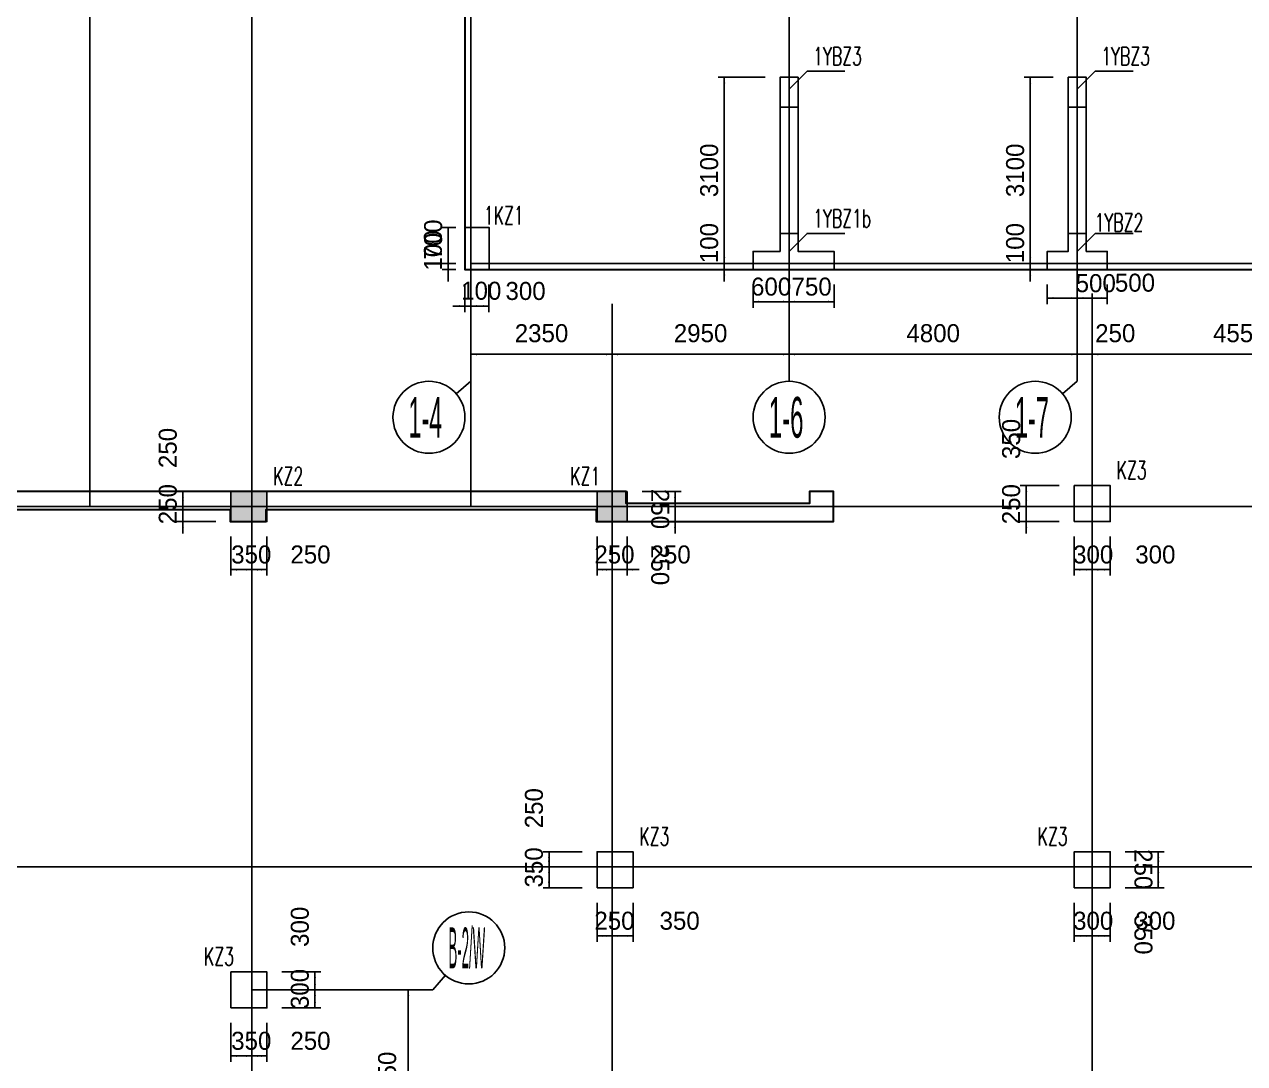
# Model space of a CAD drawing. Extents: x 19107 to 699106, y -67310 to 245688.
# Drawn here: x 600968 to 621296, y 203810 to 221119 of the extents above; entities that cross this region are included whole.
import ezdxf
from ezdxf.enums import TextEntityAlignment as Align

# ---------------------------------------------------------------- set-up
doc = ezdxf.new("R2010")
doc.units = 0
doc.header["$LTSCALE"] = 100
doc.header["$MEASUREMENT"] = 0
doc.linetypes.add('DASHED', pattern=[19.05, 12.7, -6.35])
for name, color, linetype in [('b边缘构件', 235, 'Continuous'), ('COLU_DASH', 9, 'DASHED'), ('DIM', 3, 'Continuous'), ('DOTE', 253, 'Continuous'), ('HATCH', 254, 'Continuous'), ('L-AXIS', 3, 'Continuous'), ('wall-主楼', 2, 'Continuous'), ('小尺寸', 4, 'Continuous')]:
    doc.layers.add(name, color=color, linetype=linetype)
doc.layers.add('Select Column Frame Line', color=7, linetype='Continuous', lineweight=0)
doc.layers.add('Select Column Frame Position', color=7, linetype='Continuous', lineweight=0)
doc.styles.get("Standard").update_dxf_attribs({"font": 'standard'})
doc.styles.add('汉字', font='汉字')
doc.dimstyles.get("Standard").update_dxf_attribs({"dimtxt": 300, "dimasz": 100, "dimexe": 100, "dimexo": 250, "dimgap": 100, "dimtad": 0, "dimtoh": 1, "dimdec": 0, "dimdsep": 46, "dimcen": 0.09, "dimclrt": 7, "dimadec": 0, "dimazin": 0, "dimtfac": 1, "dimtdec": 4, "dimtofl": 0, "dimtmove": 0, "dimatfit": 3, "dimfxl": 1, "dimtolj": 1, "dimtzin": 0, "dimarcsym": 0})

# ---------------------------------------------------------------- blocks, each defined once
blk = doc.blocks.new('*D3911')
at = {"layer": 'L-AXIS', "color": 0, "linetype": 'ByBlock', "lineweight": -2}
for p, q in [((606419, 205038), (607463, 205038)), ((607363, 202088), (607363, 205038)), ((606419, 202088), (607463, 202088))]:
    blk.add_line(p, q, dxfattribs=at)
for points in [[(607363, 205038), (607380, 204938), (607347, 204938)], [(607363, 202088), (607347, 202188), (607380, 202188)]]:
    blk.add_solid(points, dxfattribs=at)
at = {"layer": 'L-AXIS', "color": 7, "linetype": 'Continuous', "lineweight": -2, "insert": (607013, 203563), "char_height": 300, "width": 775, "attachment_point": 5, "rotation": 90, "style": '汉字'}
blk.add_mtext('2950', dxfattribs=at)
blk = doc.blocks.new('_AXISO')
blk.add_circle((0, 0), 0.5)
blk = doc.blocks.new('*D3091')
at = {"layer": 'L-AXIS', "color": 0, "linetype": 'ByBlock', "lineweight": -2}
for p, q in [((613708, 216467), (613708, 215524)), ((618508, 216467), (618508, 215524)), ((618508, 215624), (613708, 215624))]:
    blk.add_line(p, q, dxfattribs=at)
for points in [[(613708, 215624), (613808, 215641), (613808, 215607)], [(618508, 215624), (618408, 215607), (618408, 215641)]]:
    blk.add_solid(points, dxfattribs=at)
at = {"layer": 'L-AXIS', "color": 7, "linetype": 'Continuous', "lineweight": -2, "insert": (616108, 215974), "char_height": 300, "width": 790, "attachment_point": 5, "style": '汉字'}
blk.add_mtext('4800', dxfattribs=at)
blk = doc.blocks.new('*D3758')
at = {"layer": 'L-AXIS', "color": 0, "linetype": 'ByBlock', "lineweight": -2}
for p, q in [((608408, 216467), (608408, 215524)), ((610758, 216467), (610758, 215524)), ((610758, 215624), (608408, 215624))]:
    blk.add_line(p, q, dxfattribs=at)
for points in [[(608408, 215624), (608508, 215641), (608508, 215607)], [(610758, 215624), (610658, 215607), (610658, 215641)]]:
    blk.add_solid(points, dxfattribs=at)
at = {"layer": 'L-AXIS', "color": 7, "linetype": 'Continuous', "lineweight": -2, "insert": (609583, 215974), "char_height": 300, "width": 780, "attachment_point": 5, "style": '汉字'}
blk.add_mtext('2350', dxfattribs=at)
blk = doc.blocks.new('*D4093')
at = {"layer": 'L-AXIS', "color": 0, "linetype": 'ByBlock', "lineweight": -2}
for p, q in [((610758, 216467), (610758, 215524)), ((613708, 216467), (613708, 215524)), ((613708, 215624), (610758, 215624))]:
    blk.add_line(p, q, dxfattribs=at)
for points in [[(610758, 215624), (610858, 215641), (610858, 215607)], [(613708, 215624), (613608, 215607), (613608, 215641)]]:
    blk.add_solid(points, dxfattribs=at)
at = {"layer": 'L-AXIS', "color": 7, "linetype": 'Continuous', "lineweight": -2, "insert": (612233, 215974), "char_height": 300, "width": 775, "attachment_point": 5, "style": '汉字'}
blk.add_mtext('2950', dxfattribs=at)
blk = doc.blocks.new('*D1470')
at = {"layer": 'L-AXIS', "color": 0, "linetype": 'ByBlock', "lineweight": -2}
for p, q in [((618758, 216467), (618758, 215524)), ((623308, 216467), (623308, 215524)), ((618758, 215624), (623308, 215624))]:
    blk.add_line(p, q, dxfattribs=at)
for points in [[(618758, 215624), (618858, 215641), (618858, 215607)], [(623308, 215624), (623208, 215607), (623208, 215641)]]:
    blk.add_solid(points, dxfattribs=at)
at = {"layer": 'L-AXIS', "color": 7, "linetype": 'Continuous', "lineweight": -2, "insert": (621216, 215974), "char_height": 300, "width": 790, "attachment_point": 5, "style": '汉字'}
blk.add_mtext('4550', dxfattribs=at)
blk = doc.blocks.new('*D4445')
at = {"layer": 'L-AXIS', "color": 0, "linetype": 'ByBlock', "lineweight": -2}
for p, q in [((618508, 216467), (618508, 215524)), ((618758, 216467), (618758, 215524)), ((618958, 215624), (618308, 215624))]:
    blk.add_line(p, q, dxfattribs=at)
for points in [[(618508, 215624), (618408, 215607), (618408, 215641)], [(618758, 215624), (618858, 215641), (618858, 215607)]]:
    blk.add_solid(points, dxfattribs=at)
at = {"layer": 'L-AXIS', "color": 7, "linetype": 'Continuous', "lineweight": -2, "insert": (619141, 215974), "char_height": 300, "width": 566.67, "attachment_point": 5, "style": '汉字'}
blk.add_mtext('250', dxfattribs=at)
blk = doc.blocks.new('*D4033')
at = {"layer": '小尺寸', "color": 0, "linetype": 'ByBlock', "lineweight": -2}
for p, q in [((613708, 216788), (613708, 216400)), ((614458, 216788), (614458, 216400)), ((613708, 216500), (614458, 216500))]:
    blk.add_line(p, q, dxfattribs=at)
for points in [[(613708, 216500), (613808, 216517), (613808, 216483)], [(614458, 216500), (614358, 216483), (614358, 216517)]]:
    blk.add_solid(points, dxfattribs=at)
at = {"layer": '小尺寸', "color": 7, "linetype": 'Continuous', "lineweight": -2, "insert": (614083, 216750), "char_height": 300, "width": 566.67, "attachment_point": 5, "style": '汉字'}
blk.add_mtext('750', dxfattribs=at)
blk = doc.blocks.new('*D2565')
at = {"layer": '小尺寸', "color": 0, "linetype": 'ByBlock', "lineweight": -2}
for p, q in [((612627, 216838), (612627, 217338)), ((612708, 217138), (612527, 217138)), ((612708, 217038), (612527, 217038))]:
    blk.add_line(p, q, dxfattribs=at)
for points in [[(612627, 217138), (612611, 217238), (612644, 217238)], [(612627, 217038), (612644, 216938), (612611, 216938)]]:
    blk.add_solid(points, dxfattribs=at)
at = {"layer": '小尺寸', "color": 7, "linetype": 'Continuous', "lineweight": -2, "insert": (612377, 217476), "char_height": 300, "width": 476.67, "attachment_point": 5, "rotation": 90, "style": '汉字'}
blk.add_mtext('100', dxfattribs=at)
blk = doc.blocks.new('*D4908')
at = {"layer": '小尺寸', "color": 0, "linetype": 'ByBlock', "lineweight": -2}
for p, q in [((613108, 216788), (613108, 216400)), ((613708, 216788), (613708, 216400)), ((613108, 216500), (613708, 216500))]:
    blk.add_line(p, q, dxfattribs=at)
for points in [[(613108, 216500), (613208, 216517), (613208, 216483)], [(613708, 216500), (613608, 216483), (613608, 216517)]]:
    blk.add_solid(points, dxfattribs=at)
at = {"layer": '小尺寸', "color": 7, "linetype": 'Continuous', "lineweight": -2, "insert": (613408, 216750), "char_height": 300, "width": 556.67, "attachment_point": 5, "style": '汉字'}
blk.add_mtext('600', dxfattribs=at)
blk = doc.blocks.new('*D5236')
at = {"layer": '小尺寸', "color": 0, "linetype": 'ByBlock', "lineweight": -2}
for p, q in [((612627, 216838), (612627, 217338)), ((612858, 217138), (612527, 217138)), ((612858, 217038), (612527, 217038))]:
    blk.add_line(p, q, dxfattribs=at)
for points in [[(612627, 217138), (612611, 217238), (612644, 217238)], [(612627, 217038), (612644, 216938), (612611, 216938)]]:
    blk.add_solid(points, dxfattribs=at)
at = {"layer": '小尺寸', "color": 7, "linetype": 'Continuous', "lineweight": -2, "insert": (612377, 217476), "char_height": 300, "width": 476.67, "attachment_point": 5, "rotation": 90, "style": '汉字'}
blk.add_mtext('100', dxfattribs=at)
blk = doc.blocks.new('*D268')
at = {"layer": '小尺寸', "color": 0, "linetype": 'ByBlock', "lineweight": -2}
for p, q in [((613308, 220238), (612527, 220238)), ((612627, 217138), (612627, 220238)), ((612708, 217138), (612527, 217138))]:
    blk.add_line(p, q, dxfattribs=at)
for points in [[(612627, 220238), (612644, 220138), (612611, 220138)], [(612627, 217138), (612611, 217238), (612644, 217238)]]:
    blk.add_solid(points, dxfattribs=at)
at = {"layer": '小尺寸', "color": 7, "linetype": 'Continuous', "lineweight": -2, "insert": (612377, 218688), "char_height": 300, "width": 775, "attachment_point": 5, "rotation": 90, "style": '汉字'}
blk.add_mtext('3100', dxfattribs=at)
blk = doc.blocks.new('*D3232')
at = {"layer": '小尺寸', "color": 0, "linetype": 'ByBlock', "lineweight": -2}
for p, q in [((618008, 216788), (618008, 216461)), ((618508, 216788), (618508, 216461)), ((618008, 216561), (618508, 216561))]:
    blk.add_line(p, q, dxfattribs=at)
for points in [[(618008, 216561), (618108, 216577), (618108, 216544)], [(618508, 216561), (618408, 216544), (618408, 216577)]]:
    blk.add_solid(points, dxfattribs=at)
at = {"layer": '小尺寸', "color": 7, "linetype": 'Continuous', "lineweight": -2, "insert": (618816, 216807), "char_height": 300, "width": 566.67, "attachment_point": 5, "style": '汉字'}
blk.add_mtext('500', dxfattribs=at)
blk = doc.blocks.new('*D3558')
at = {"layer": '小尺寸', "color": 0, "linetype": 'ByBlock', "lineweight": -2}
for p, q in [((618508, 216788), (618508, 216461)), ((619008, 216788), (619008, 216461)), ((618508, 216561), (619008, 216561))]:
    blk.add_line(p, q, dxfattribs=at)
for points in [[(618508, 216561), (618608, 216577), (618608, 216544)], [(619008, 216561), (618908, 216544), (618908, 216577)]]:
    blk.add_solid(points, dxfattribs=at)
at = {"layer": '小尺寸', "color": 7, "linetype": 'Continuous', "lineweight": -2, "insert": (619469, 216815), "char_height": 300, "width": 566.67, "attachment_point": 5, "style": '汉字'}
blk.add_mtext('500', dxfattribs=at)
blk = doc.blocks.new('*D3900')
at = {"layer": '小尺寸', "color": 0, "linetype": 'ByBlock', "lineweight": -2}
for p, q in [((617724, 216838), (617724, 217338)), ((617557, 217138), (617624, 217138)), ((617758, 217038), (617624, 217038))]:
    blk.add_line(p, q, dxfattribs=at)
for points in [[(617724, 217138), (617708, 217238), (617741, 217238)], [(617724, 217038), (617741, 216938), (617708, 216938)]]:
    blk.add_solid(points, dxfattribs=at)
at = {"layer": '小尺寸', "color": 7, "linetype": 'Continuous', "lineweight": -2, "insert": (617474, 217476), "char_height": 300, "width": 476.67, "attachment_point": 5, "rotation": 90, "style": '汉字'}
blk.add_mtext('100', dxfattribs=at)
blk = doc.blocks.new('*D4232')
at = {"layer": '小尺寸', "color": 0, "linetype": 'ByBlock', "lineweight": -2}
for p, q in [((618108, 220238), (617624, 220238)), ((617724, 217138), (617724, 220238)), ((617557, 217138), (617624, 217138))]:
    blk.add_line(p, q, dxfattribs=at)
for points in [[(617724, 220238), (617741, 220138), (617708, 220138)], [(617724, 217138), (617708, 217238), (617741, 217238)]]:
    blk.add_solid(points, dxfattribs=at)
at = {"layer": '小尺寸', "color": 7, "linetype": 'Continuous', "lineweight": -2, "insert": (617474, 218688), "char_height": 300, "width": 775, "attachment_point": 5, "rotation": 90, "style": '汉字'}
blk.add_mtext('3100', dxfattribs=at)
blk = doc.blocks.new('*D1269')
at = {"layer": '小尺寸', "color": 0, "linetype": 'ByBlock', "lineweight": -2}
for p, q in [((608028, 217338), (608028, 216838)), ((608158, 217138), (607928, 217138)), ((608158, 217038), (607928, 217038))]:
    blk.add_line(p, q, dxfattribs=at)
for points in [[(608028, 217138), (608011, 217238), (608044, 217238)], [(608028, 217038), (608044, 216938), (608011, 216938)]]:
    blk.add_solid(points, dxfattribs=at)
at = {"layer": '小尺寸', "color": 7, "linetype": 'Continuous', "lineweight": -2, "insert": (607775, 217353), "char_height": 300, "width": 476.67, "attachment_point": 5, "rotation": 90, "style": '汉字'}
blk.add_mtext('100', dxfattribs=at)
blk = doc.blocks.new('*D1596')
at = {"layer": '小尺寸', "color": 0, "linetype": 'ByBlock', "lineweight": -2}
for p, q in [((608158, 217738), (607928, 217738)), ((608028, 217038), (608028, 217738)), ((608158, 217038), (607928, 217038))]:
    blk.add_line(p, q, dxfattribs=at)
for points in [[(608028, 217738), (608044, 217638), (608011, 217638)], [(608028, 217038), (608011, 217138), (608044, 217138)]]:
    blk.add_solid(points, dxfattribs=at)
at = {"layer": '小尺寸', "color": 7, "linetype": 'Continuous', "lineweight": -2, "insert": (607779, 217535), "char_height": 300, "width": 566.67, "attachment_point": 5, "rotation": 90, "style": '汉字'}
blk.add_mtext('700', dxfattribs=at)
blk = doc.blocks.new('*D4577')
at = {"layer": '小尺寸', "color": 0, "linetype": 'ByBlock', "lineweight": -2}
for p, q in [((608308, 216788), (608308, 216328)), ((608408, 216788), (608408, 216328)), ((608108, 216428), (608608, 216428))]:
    blk.add_line(p, q, dxfattribs=at)
for points in [[(608308, 216428), (608208, 216411), (608208, 216444)], [(608408, 216428), (608508, 216444), (608508, 216411)]]:
    blk.add_solid(points, dxfattribs=at)
at = {"layer": '小尺寸', "color": 7, "linetype": 'Continuous', "lineweight": -2, "insert": (608579, 216681), "char_height": 300, "width": 476.67, "attachment_point": 5, "style": '汉字'}
blk.add_mtext('100', dxfattribs=at)
blk = doc.blocks.new('*D4920')
at = {"layer": '小尺寸', "color": 0, "linetype": 'ByBlock', "lineweight": -2}
for p, q in [((608408, 216788), (608408, 216328)), ((608708, 216788), (608708, 216328)), ((608408, 216428), (608708, 216428))]:
    blk.add_line(p, q, dxfattribs=at)
for points in [[(608408, 216428), (608508, 216444), (608508, 216411)], [(608708, 216428), (608608, 216411), (608608, 216444)]]:
    blk.add_solid(points, dxfattribs=at)
at = {"layer": '小尺寸', "color": 7, "linetype": 'Continuous', "lineweight": -2, "insert": (609317, 216677), "char_height": 300, "width": 566.67, "attachment_point": 5, "style": '汉字'}
blk.add_mtext('300', dxfattribs=at)
blk = doc.blocks.new('*D741')
at = {"layer": 'DIM', "color": 0, "linetype": 'ByBlock', "lineweight": -2}
for p, q in [((610258, 207338), (609608, 207338)), ((609708, 207338), (609708, 207088)), ((610258, 207088), (609608, 207088))]:
    blk.add_line(p, q, dxfattribs=at)
for points in [[(609708, 207338), (609725, 207238), (609691, 207238)], [(609708, 207088), (609691, 207188), (609725, 207188)]]:
    blk.add_solid(points, dxfattribs=at)
at = {"layer": 'DIM', "color": 7, "linetype": 'Continuous', "lineweight": -2, "insert": (609458, 208064), "char_height": 300, "width": 566.67, "attachment_point": 5, "rotation": 90, "style": '汉字'}
blk.add_mtext('250', dxfattribs=at)
blk = doc.blocks.new('*D1099')
at = {"layer": 'DIM', "color": 0, "linetype": 'ByBlock', "lineweight": -2}
for p, q in [((610258, 207088), (609608, 207088)), ((609708, 207088), (609708, 206738)), ((610258, 206738), (609608, 206738))]:
    blk.add_line(p, q, dxfattribs=at)
for points in [[(609708, 207088), (609725, 206988), (609691, 206988)], [(609708, 206738), (609691, 206838), (609725, 206838)]]:
    blk.add_solid(points, dxfattribs=at)
at = {"layer": 'DIM', "color": 7, "linetype": 'Continuous', "lineweight": -2, "insert": (609458, 207078), "char_height": 300, "width": 566.67, "attachment_point": 5, "rotation": 90, "style": '汉字'}
blk.add_mtext('350', dxfattribs=at)
blk = doc.blocks.new('*D4067')
at = {"layer": 'DIM', "color": 0, "linetype": 'ByBlock', "lineweight": -2}
for p, q in [((610508, 206488), (610508, 205838)), ((610758, 206488), (610758, 205838)), ((610508, 205938), (610758, 205938))]:
    blk.add_line(p, q, dxfattribs=at)
for points in [[(610508, 205938), (610608, 205955), (610608, 205921)], [(610758, 205938), (610658, 205921), (610658, 205955)]]:
    blk.add_solid(points, dxfattribs=at)
at = {"layer": 'DIM', "color": 7, "linetype": 'Continuous', "lineweight": -2, "insert": (610798, 206188), "char_height": 300, "width": 566.67, "attachment_point": 5, "style": '汉字'}
blk.add_mtext('250', dxfattribs=at)
blk = doc.blocks.new('*D4436')
at = {"layer": 'DIM', "color": 0, "linetype": 'ByBlock', "lineweight": -2}
for p, q in [((610758, 206488), (610758, 205838)), ((611108, 206488), (611108, 205838)), ((610758, 205938), (611108, 205938))]:
    blk.add_line(p, q, dxfattribs=at)
for points in [[(610758, 205938), (610858, 205955), (610858, 205921)], [(611108, 205938), (611008, 205921), (611008, 205955)]]:
    blk.add_solid(points, dxfattribs=at)
at = {"layer": 'DIM', "color": 7, "linetype": 'Continuous', "lineweight": -2, "insert": (611884, 206188), "char_height": 300, "width": 566.67, "attachment_point": 5, "style": '汉字'}
blk.add_mtext('350', dxfattribs=at)
blk = doc.blocks.new('*D582')
at = {"layer": 'DIM', "color": 0, "linetype": 'ByBlock', "lineweight": -2}
for p, q in [((618458, 206488), (618458, 205838)), ((618758, 206488), (618758, 205838)), ((618458, 205938), (618758, 205938))]:
    blk.add_line(p, q, dxfattribs=at)
for points in [[(618458, 205938), (618558, 205955), (618558, 205921)], [(618758, 205938), (618658, 205921), (618658, 205955)]]:
    blk.add_solid(points, dxfattribs=at)
at = {"layer": 'DIM', "color": 7, "linetype": 'Continuous', "lineweight": -2, "insert": (618773, 206188), "char_height": 300, "width": 566.67, "attachment_point": 5, "style": '汉字'}
blk.add_mtext('300', dxfattribs=at)
blk = doc.blocks.new('*D942')
at = {"layer": 'DIM', "color": 0, "linetype": 'ByBlock', "lineweight": -2}
for p, q in [((618758, 206488), (618758, 205838)), ((619058, 206488), (619058, 205838)), ((618758, 205938), (619058, 205938))]:
    blk.add_line(p, q, dxfattribs=at)
for points in [[(618758, 205938), (618858, 205955), (618858, 205921)], [(619058, 205938), (618958, 205921), (618958, 205955)]]:
    blk.add_solid(points, dxfattribs=at)
at = {"layer": 'DIM', "color": 7, "linetype": 'Continuous', "lineweight": -2, "insert": (619809, 206188), "char_height": 300, "width": 566.67, "attachment_point": 5, "style": '汉字'}
blk.add_mtext('300', dxfattribs=at)
blk = doc.blocks.new('*D1266')
at = {"layer": 'DIM', "color": 0, "linetype": 'ByBlock', "lineweight": -2}
for p, q in [((619308, 207088), (619958, 207088)), ((619858, 206738), (619858, 207088)), ((619308, 206738), (619958, 206738))]:
    blk.add_line(p, q, dxfattribs=at)
for points in [[(619858, 207088), (619875, 206988), (619841, 206988)], [(619858, 206738), (619841, 206838), (619875, 206838)]]:
    blk.add_solid(points, dxfattribs=at)
at = {"layer": 'DIM', "color": 7, "linetype": 'Continuous', "lineweight": -2, "insert": (619608, 205962), "char_height": 300, "width": 566.67, "attachment_point": 5, "rotation": 270, "style": '汉字'}
blk.add_mtext('350', dxfattribs=at)
blk = doc.blocks.new('*D4280')
at = {"layer": 'DIM', "color": 0, "linetype": 'ByBlock', "lineweight": -2}
for p, q in [((619308, 207338), (619958, 207338)), ((619858, 207088), (619858, 207338)), ((619308, 207088), (619958, 207088))]:
    blk.add_line(p, q, dxfattribs=at)
for points in [[(619858, 207338), (619875, 207238), (619841, 207238)], [(619858, 207088), (619841, 207188), (619875, 207188)]]:
    blk.add_solid(points, dxfattribs=at)
at = {"layer": 'DIM', "color": 7, "linetype": 'Continuous', "lineweight": -2, "insert": (619608, 207048), "char_height": 300, "width": 566.67, "attachment_point": 5, "rotation": 270, "style": '汉字'}
blk.add_mtext('250', dxfattribs=at)
blk = doc.blocks.new('*D798')
at = {"layer": 'DIM', "color": 0, "linetype": 'ByBlock', "lineweight": -2}
for p, q in [((604408, 204488), (604408, 203838)), ((604758, 204488), (604758, 203838)), ((604408, 203938), (604758, 203938))]:
    blk.add_line(p, q, dxfattribs=at)
for points in [[(604408, 203938), (604508, 203955), (604508, 203921)], [(604758, 203938), (604658, 203921), (604658, 203955)]]:
    blk.add_solid(points, dxfattribs=at)
at = {"layer": 'DIM', "color": 7, "linetype": 'Continuous', "lineweight": -2, "insert": (604748, 204188), "char_height": 300, "width": 566.67, "attachment_point": 5, "style": '汉字'}
blk.add_mtext('350', dxfattribs=at)
blk = doc.blocks.new('*D1165')
at = {"layer": 'DIM', "color": 0, "linetype": 'ByBlock', "lineweight": -2}
for p, q in [((604758, 204488), (604758, 203838)), ((605008, 204488), (605008, 203838)), ((604758, 203938), (605008, 203938))]:
    blk.add_line(p, q, dxfattribs=at)
for points in [[(604758, 203938), (604858, 203955), (604858, 203921)], [(605008, 203938), (604908, 203921), (604908, 203955)]]:
    blk.add_solid(points, dxfattribs=at)
at = {"layer": 'DIM', "color": 7, "linetype": 'Continuous', "lineweight": -2, "insert": (605734, 204188), "char_height": 300, "width": 566.67, "attachment_point": 5, "style": '汉字'}
blk.add_mtext('250', dxfattribs=at)
blk = doc.blocks.new('*D4126')
at = {"layer": 'DIM', "color": 0, "linetype": 'ByBlock', "lineweight": -2}
for p, q in [((605258, 205038), (605908, 205038)), ((605808, 204738), (605808, 205038)), ((605258, 204738), (605908, 204738))]:
    blk.add_line(p, q, dxfattribs=at)
for points in [[(605808, 205038), (605825, 204938), (605791, 204938)], [(605808, 204738), (605791, 204838), (605825, 204838)]]:
    blk.add_solid(points, dxfattribs=at)
at = {"layer": 'DIM', "color": 7, "linetype": 'Continuous', "lineweight": -2, "insert": (605558, 205053), "char_height": 300, "width": 566.67, "attachment_point": 5, "rotation": 90, "style": '汉字'}
blk.add_mtext('300', dxfattribs=at)
blk = doc.blocks.new('*D4508')
at = {"layer": 'DIM', "color": 0, "linetype": 'ByBlock', "lineweight": -2}
for p, q in [((605258, 205338), (605908, 205338)), ((605808, 205038), (605808, 205338)), ((605258, 205038), (605908, 205038))]:
    blk.add_line(p, q, dxfattribs=at)
for points in [[(605808, 205338), (605825, 205238), (605791, 205238)], [(605808, 205038), (605791, 205138), (605825, 205138)]]:
    blk.add_solid(points, dxfattribs=at)
at = {"layer": 'DIM', "color": 7, "linetype": 'Continuous', "lineweight": -2, "insert": (605558, 206089), "char_height": 300, "width": 566.67, "attachment_point": 5, "rotation": 90, "style": '汉字'}
blk.add_mtext('300', dxfattribs=at)
blk = doc.blocks.new('*D290')
at = {"layer": 'DIM', "color": 0, "linetype": 'ByBlock', "lineweight": -2}
for p, q in [((618208, 213438), (617558, 213438)), ((617658, 213438), (617658, 213088)), ((618208, 213088), (617558, 213088))]:
    blk.add_line(p, q, dxfattribs=at)
for points in [[(617658, 213438), (617675, 213338), (617641, 213338)], [(617658, 213088), (617641, 213188), (617675, 213188)]]:
    blk.add_solid(points, dxfattribs=at)
at = {"layer": 'DIM', "color": 7, "linetype": 'Continuous', "lineweight": -2, "insert": (617408, 214214), "char_height": 300, "width": 566.67, "attachment_point": 5, "rotation": 90, "style": '汉字'}
blk.add_mtext('350', dxfattribs=at)
blk = doc.blocks.new('*D603')
at = {"layer": 'DIM', "color": 0, "linetype": 'ByBlock', "lineweight": -2}
for p, q in [((617658, 213288), (617658, 212638)), ((618208, 213088), (617558, 213088)), ((618208, 212838), (617558, 212838))]:
    blk.add_line(p, q, dxfattribs=at)
for points in [[(617658, 213088), (617641, 213188), (617675, 213188)], [(617658, 212838), (617675, 212738), (617641, 212738)]]:
    blk.add_solid(points, dxfattribs=at)
at = {"layer": 'DIM', "color": 7, "linetype": 'Continuous', "lineweight": -2, "insert": (617408, 213128), "char_height": 300, "width": 566.67, "attachment_point": 5, "rotation": 90, "style": '汉字'}
blk.add_mtext('250', dxfattribs=at)
blk = doc.blocks.new('*D970')
at = {"layer": 'DIM', "color": 0, "linetype": 'ByBlock', "lineweight": -2}
for p, q in [((618458, 212588), (618458, 211938)), ((618758, 212588), (618758, 211938)), ((618458, 212038), (618758, 212038))]:
    blk.add_line(p, q, dxfattribs=at)
for points in [[(618458, 212038), (618558, 212055), (618558, 212021)], [(618758, 212038), (618658, 212021), (618658, 212055)]]:
    blk.add_solid(points, dxfattribs=at)
at = {"layer": 'DIM', "color": 7, "linetype": 'Continuous', "lineweight": -2, "insert": (618773, 212288), "char_height": 300, "width": 566.67, "attachment_point": 5, "style": '汉字'}
blk.add_mtext('300', dxfattribs=at)
blk = doc.blocks.new('*D1299')
at = {"layer": 'DIM', "color": 0, "linetype": 'ByBlock', "lineweight": -2}
for p, q in [((618758, 212588), (618758, 211938)), ((619058, 212588), (619058, 211938)), ((618758, 212038), (619058, 212038))]:
    blk.add_line(p, q, dxfattribs=at)
for points in [[(618758, 212038), (618858, 212055), (618858, 212021)], [(619058, 212038), (618958, 212021), (618958, 212055)]]:
    blk.add_solid(points, dxfattribs=at)
at = {"layer": 'DIM', "color": 7, "linetype": 'Continuous', "lineweight": -2, "insert": (619809, 212288), "char_height": 300, "width": 566.67, "attachment_point": 5, "style": '汉字'}
blk.add_mtext('300', dxfattribs=at)
blk = doc.blocks.new('*D4211')
at = {"layer": 'DIM', "color": 0, "linetype": 'ByBlock', "lineweight": -2}
for p, q in [((610508, 212588), (610508, 211938)), ((610758, 212588), (610758, 211938)), ((610508, 212038), (610758, 212038))]:
    blk.add_line(p, q, dxfattribs=at)
for points in [[(610508, 212038), (610608, 212055), (610608, 212021)], [(610758, 212038), (610658, 212021), (610658, 212055)]]:
    blk.add_solid(points, dxfattribs=at)
at = {"layer": 'DIM', "color": 7, "linetype": 'Continuous', "lineweight": -2, "insert": (610798, 212288), "char_height": 300, "width": 566.67, "attachment_point": 5, "style": '汉字'}
blk.add_mtext('250', dxfattribs=at)
blk = doc.blocks.new('*D4540')
at = {"layer": 'DIM', "color": 0, "linetype": 'ByBlock', "lineweight": -2}
for p, q in [((610758, 212588), (610758, 211938)), ((611008, 212588), (611008, 211938)), ((610558, 212038), (611208, 212038))]:
    blk.add_line(p, q, dxfattribs=at)
for points in [[(610758, 212038), (610658, 212021), (610658, 212055)], [(611008, 212038), (611108, 212055), (611108, 212021)]]:
    blk.add_solid(points, dxfattribs=at)
at = {"layer": 'DIM', "color": 7, "linetype": 'Continuous', "lineweight": -2, "insert": (611734, 212288), "char_height": 300, "width": 566.67, "attachment_point": 5, "style": '汉字'}
blk.add_mtext('250', dxfattribs=at)
blk = doc.blocks.new('*D4570')
at = {"layer": 'DIM', "color": 0, "linetype": 'ByBlock', "lineweight": -2}
for p, q in [((611808, 212638), (611808, 213288)), ((611258, 213088), (611908, 213088)), ((611258, 212838), (611908, 212838))]:
    blk.add_line(p, q, dxfattribs=at)
for points in [[(611808, 213088), (611791, 213188), (611825, 213188)], [(611808, 212838), (611825, 212738), (611791, 212738)]]:
    blk.add_solid(points, dxfattribs=at)
at = {"layer": 'DIM', "color": 7, "linetype": 'Continuous', "lineweight": -2, "insert": (611558, 212112), "char_height": 300, "width": 566.67, "attachment_point": 5, "rotation": 270, "style": '汉字'}
blk.add_mtext('250', dxfattribs=at)
blk = doc.blocks.new('*D4898')
at = {"layer": 'DIM', "color": 0, "linetype": 'ByBlock', "lineweight": -2}
for p, q in [((611258, 213338), (611908, 213338)), ((611808, 213088), (611808, 213338)), ((611258, 213088), (611908, 213088))]:
    blk.add_line(p, q, dxfattribs=at)
for points in [[(611808, 213338), (611825, 213238), (611791, 213238)], [(611808, 213088), (611791, 213188), (611825, 213188)]]:
    blk.add_solid(points, dxfattribs=at)
at = {"layer": 'DIM', "color": 7, "linetype": 'Continuous', "lineweight": -2, "insert": (611558, 213048), "char_height": 300, "width": 566.67, "attachment_point": 5, "rotation": 270, "style": '汉字'}
blk.add_mtext('250', dxfattribs=at)
blk = doc.blocks.new('*D2598')
at = {"layer": 'DIM', "color": 0, "linetype": 'ByBlock', "lineweight": -2}
for p, q in [((604158, 213338), (603508, 213338)), ((603608, 213338), (603608, 213088)), ((604158, 213088), (603508, 213088))]:
    blk.add_line(p, q, dxfattribs=at)
for points in [[(603608, 213338), (603625, 213238), (603591, 213238)], [(603608, 213088), (603591, 213188), (603625, 213188)]]:
    blk.add_solid(points, dxfattribs=at)
at = {"layer": 'DIM', "color": 7, "linetype": 'Continuous', "lineweight": -2, "insert": (603358, 214064), "char_height": 300, "width": 566.67, "attachment_point": 5, "rotation": 90, "style": '汉字'}
blk.add_mtext('250', dxfattribs=at)
blk = doc.blocks.new('*D2907')
at = {"layer": 'DIM', "color": 0, "linetype": 'ByBlock', "lineweight": -2}
for p, q in [((603608, 213288), (603608, 212638)), ((604158, 213088), (603508, 213088)), ((604158, 212838), (603508, 212838))]:
    blk.add_line(p, q, dxfattribs=at)
for points in [[(603608, 213088), (603591, 213188), (603625, 213188)], [(603608, 212838), (603625, 212738), (603591, 212738)]]:
    blk.add_solid(points, dxfattribs=at)
at = {"layer": 'DIM', "color": 7, "linetype": 'Continuous', "lineweight": -2, "insert": (603358, 213128), "char_height": 300, "width": 566.67, "attachment_point": 5, "rotation": 90, "style": '汉字'}
blk.add_mtext('250', dxfattribs=at)
blk = doc.blocks.new('*D3275')
at = {"layer": 'DIM', "color": 0, "linetype": 'ByBlock', "lineweight": -2}
for p, q in [((604408, 212588), (604408, 211938)), ((604758, 212588), (604758, 211938)), ((604408, 212038), (604758, 212038))]:
    blk.add_line(p, q, dxfattribs=at)
for points in [[(604408, 212038), (604508, 212055), (604508, 212021)], [(604758, 212038), (604658, 212021), (604658, 212055)]]:
    blk.add_solid(points, dxfattribs=at)
at = {"layer": 'DIM', "color": 7, "linetype": 'Continuous', "lineweight": -2, "insert": (604748, 212288), "char_height": 300, "width": 566.67, "attachment_point": 5, "style": '汉字'}
blk.add_mtext('350', dxfattribs=at)
blk = doc.blocks.new('*D3590')
at = {"layer": 'DIM', "color": 0, "linetype": 'ByBlock', "lineweight": -2}
for p, q in [((604758, 212588), (604758, 211938)), ((605008, 212588), (605008, 211938)), ((604758, 212038), (605008, 212038))]:
    blk.add_line(p, q, dxfattribs=at)
for points in [[(604758, 212038), (604858, 212055), (604858, 212021)], [(605008, 212038), (604908, 212021), (604908, 212055)]]:
    blk.add_solid(points, dxfattribs=at)
at = {"layer": 'DIM', "color": 7, "linetype": 'Continuous', "lineweight": -2, "insert": (605734, 212288), "char_height": 300, "width": 566.67, "attachment_point": 5, "style": '汉字'}
blk.add_mtext('250', dxfattribs=at)

msp = doc.modelspace()

# ---------------------------------------------------------------- hatches: boundary and pattern name
at = {"layer": 'HATCH'}
for points in [[(604408.1, 212837.9), (605008.1, 212837.9), (605008.1, 213337.9), (604408.1, 213337.9)], [(610508.1, 212837.9), (611008.1, 212837.9), (611008.1, 213337.9), (610508.1, 213337.9)]]:
    msp.add_hatch(color=256, dxfattribs=at).paths.add_polyline_path(points, flags=0)

# ---------------------------------------------------------------- linework, layer by layer
at = {"color": 1, "lineweight": 30}
msp.add_lwpolyline([(604008.1, 230737.9), (604008.1, 228587.9), (603408.1, 228587.9), (603408.1, 225137.9), (604008.1, 225137.9), (604008.1, 222137.9), (608308.1, 222137.9), (608308.1, 217037.9), (652208.1, 217037.9)], dxfattribs=at)
at = {"color": 6, "lineweight": 30}
msp.add_lwpolyline([(599195.3, 203811), (599195.3, 206838.9), (599395.3, 206838.9), (599395.3, 207338.9), (599195.3, 207338.9), (599195.3, 212838.9), (599395.3, 212838.9), (599395.3, 213038.9), (604395.3, 213038.9), (604395.3, 212838.9), (604995.3, 212838.9), (604995.3, 213038.9), (610495.3, 213038.9), (610495.3, 212838.9), (614445.3, 212838.9), (614445.3, 213338.9), (614045.3, 213338.9), (614045.3, 213138.9), (610995.3, 213138.9), (610995.3, 213338.9), (598895.3, 213338.9), (598895.3, 203811), (599195.3, 203811)], dxfattribs=at)
at = {"layer": 'b边缘构件'}
for points in [[(613558.1, 220237.9), (613858.1, 220237.9)], [(618358.1, 220237.9), (618658.1, 220237.9)], [(618008.1, 217337.9), (618358.1, 217337.9)], [(618008.1, 217037.9), (618008.1, 217337.9)], [(618658.1, 217337.9), (619008.1, 217337.9)], [(619008.1, 217337.9), (619008.1, 217037.9)], [(618008.1, 217037.9), (618358.1, 217037.9)], [(618358.1, 217037.9), (619008.1, 217037.9)]]:
    msp.add_lwpolyline(points, dxfattribs=at)
at = {"layer": 'COLU_DASH'}
for p, q in [((613558.1, 219737.9), (613858.1, 219737.9)), ((618358.1, 219737.9), (618658.1, 219737.9))]:
    msp.add_line(p, q, dxfattribs=at)
at = {"layer": 'DOTE'}
for p, q in [((602058.1, 239163.1), (602058.1, 213087.9)), ((604758.1, 234260.7), (604758.1, 197087.9)), ((613708.1, 234041.4), (613708.1, 216247.2)), ((618508.1, 234041.4), (618508.1, 216247.2)), ((608408.1, 213087.9), (608408.1, 222237.9)), ((608408.1, 217137.9), (664768.6, 217137.9)), ((618758.1, 216637.9), (618758.1, 184587.9)), ((610758.1, 215920.3), (610758.1, 184587.9)), ((488717.2, 213087.9), (664518.6, 213087.9)), ((488958, 207087.9), (664518.6, 207087.9))]:
    msp.add_line(p, q, dxfattribs=at)
at = {"layer": 'DOTE', "color": 200}
msp.add_line((606419.5, 205037.9), (604758.1, 205037.9), dxfattribs=at)
at = {"layer": 'L-AXIS'}
for p, q in [((608408.1, 215174.9), (608408.1, 216716.5)), ((613708.1, 215174.9), (613708.1, 216716.5)), ((618508.1, 215174.9), (618508.1, 216716.5)), ((608408.1, 215174.9), (608163.6, 214965.4)), ((618508.1, 215174.9), (618263.6, 214965.4)), ((607771.5, 205037.9), (607981, 205282.4)), ((606169.5, 205037.9), (607771.5, 205037.9))]:
    msp.add_line(p, q, dxfattribs=at)
at = {"layer": 'Select Column Frame Line', "color": 200, "linetype": 'Continuous', "lineweight": -3}
for points in [[(613708.1, 220037.9), (614008.1, 220337.9), (614638.1, 220337.9)], [(618508.1, 220037.9), (618808.1, 220337.9), (619438.1, 220337.9)], [(613708.1, 217337.9), (614008.1, 217637.9), (614638.1, 217637.9)], [(618508.1, 217337.9), (618808.1, 217637.9), (619438.1, 217637.9)]]:
    msp.add_lwpolyline(points, dxfattribs=at)
at = {"layer": 'Select Column Frame Position', "color": 235, "linetype": 'Continuous', "lineweight": -3}
for points in [[(613558.1, 220237.9), (613558.1, 219737.9), (613858.1, 219737.9), (613858.1, 220237.9), (613558.1, 220237.9)], [(618358.1, 220237.9), (618358.1, 219737.9), (618658.1, 219737.9), (618658.1, 220237.9), (618358.1, 220237.9)], [(613108.1, 217337.9), (613108.1, 217037.9), (614458.1, 217037.9), (614458.1, 217337.9), (613858.1, 217337.9), (613858.1, 217637.9), (613558.1, 217637.9), (613558.1, 217337.9), (613108.1, 217337.9)], [(618008.1, 217337.9), (618008.1, 217037.9), (619008.1, 217037.9), (619008.1, 217337.9), (618658.1, 217337.9), (618658.1, 217637.9), (618358.1, 217637.9), (618358.1, 217337.9), (618008.1, 217337.9)]]:
    msp.add_lwpolyline(points, dxfattribs=at)
at = {"layer": 'Select Column Frame Position', "color": 7, "linetype": 'Continuous', "lineweight": -3}
for points in [[(608708.1, 217037.9), (608708.1, 217737.9), (608308.1, 217737.9), (608308.1, 217037.9), (608708.1, 217037.9)], [(618458.1, 212837.9), (619058.1, 212837.9), (619058.1, 213437.9), (618458.1, 213437.9), (618458.1, 212837.9)], [(604408.1, 212837.9), (605008.1, 212837.9), (605008.1, 213337.9), (604408.1, 213337.9), (604408.1, 212837.9)], [(610508.1, 212837.9), (611008.1, 212837.9), (611008.1, 213337.9), (610508.1, 213337.9), (610508.1, 212837.9)], [(610508.1, 206737.9), (611108.1, 206737.9), (611108.1, 207337.9), (610508.1, 207337.9), (610508.1, 206737.9)], [(618458.1, 206737.9), (619058.1, 206737.9), (619058.1, 207337.9), (618458.1, 207337.9), (618458.1, 206737.9)], [(604408.1, 204737.9), (605008.1, 204737.9), (605008.1, 205337.9), (604408.1, 205337.9), (604408.1, 204737.9)]]:
    msp.add_lwpolyline(points, dxfattribs=at)
at = {"layer": 'wall-主楼'}
for points in [[(613108.1, 217037.9), (613108.1, 217337.9), (613558.1, 217337.9), (613558.1, 220237.9), (613858.1, 220237.9), (613858.1, 217337.9), (614458.1, 217337.9), (614458.1, 217037.9)], [(618008.1, 217037.9), (618008.1, 217337.9), (618358.1, 217337.9), (618358.1, 220237.9), (618658.1, 220237.9), (618658.1, 217337.9), (619008.1, 217337.9), (619008.1, 217037.9)]]:
    msp.add_lwpolyline(points, close=True, dxfattribs=at)

# ---------------------------------------------------------------- block references
at = {"layer": 'L-AXIS'}
ref = msp.add_blockref('_AXISO', (607708, 214574.9), dxfattribs=dict(at, xscale=1199.999999999997, yscale=1200, rotation=359.9996457873818))
ref.add_attrib('A', '1-4', (607368.6, 214235.5), dxfattribs={"height": 678.82, "style": '汉字', "width": 0.42623})
ref = msp.add_blockref('_AXISO', (613708.1, 214574.9), dxfattribs=dict(at, xscale=1199.999999999997, yscale=1200, rotation=359.9996457873818))
ref.add_attrib('A', '1-6', (613368.7, 214235.5), dxfattribs={"height": 678.82, "style": '汉字', "width": 0.440678})
ref = msp.add_blockref('_AXISO', (617808.1, 214574.9), dxfattribs=dict(at, xscale=1199.999999999997, yscale=1200, rotation=359.9996457873818))
ref.add_attrib('A', '1-7', (617468.7, 214235.5), dxfattribs={"height": 678.82, "style": '汉字', "width": 0.433333})
ref = msp.add_blockref('_AXISO', (608371.5, 205737.9), dxfattribs=dict(at, xscale=1199.999999999997, yscale=1200, rotation=359.9996457873818))
ref.add_attrib('A', 'B-2/W', (608032, 205398.5), dxfattribs={"height": 678.82, "style": '汉字', "width": 0.242991})

# ---------------------------------------------------------------- texts
at = {"color": 200, "linetype": 'Continuous', "lineweight": -3, "width": 0.7}
for s, p in [('1YBZ3', (614108.1, 220437.9)), ('1YBZ3', (618908.1, 220437.9)), ('1YBZ1b', (614108.1, 217737.9)), ('1YBZ2', (618796.6, 217667.1)), ('KZ3', (619164.1, 213544)), ('KZ2', (605114.1, 213444)), ('KZ1', (610061.4, 213444)), ('KZ3', (611214.1, 207444)), ('KZ3', (617847.9, 207444)), ('KZ3', (603959.9, 205444))]:
    msp.add_text(s, height=300, dxfattribs=at).set_placement(p)
msp.add_text('1KZ1', height=300, dxfattribs=at).set_placement((608954.8, 217937.5), align=Align.MIDDLE_CENTER)

# ---------------------------------------------------------------- dimensions: what is measured, and where the dimension line sits
at = {"layer": 'DIM', "color": 200}
for p1, p2, picture, middle in [((618458.1, 213437.9), (618458.1, 213087.9), '*D290', (617408.1, 213656)), ((604408.1, 213337.9), (604408.1, 213087.9), '*D2598', (603358.1, 213556)), ((604408.1, 213087.9), (604408.1, 212837.9), '*D2907', (603358.1, 212619.9)), ((611008.1, 213087.9), (611008.1, 213337.9), '*D4898', (611558.1, 213556)), ((618458.1, 213087.9), (618458.1, 212837.9), '*D603', (617408.1, 212619.9)), ((611008.1, 212837.9), (611008.1, 213087.9), '*D4570', (611558.1, 212619.9)), ((604408.1, 212837.9), (604758.1, 212837.9), '*D3275', (604190, 212287.9)), ((604758.1, 212837.9), (605008.1, 212837.9), '*D3590', (605226.1, 212287.9)), ((610508.1, 212837.9), (610758.1, 212837.9), '*D4211', (610290, 212287.9)), ((610758.1, 212837.9), (611008.1, 212837.9), '*D4540', (611226.1, 212287.9)), ((618458.1, 212837.9), (618758.1, 212837.9), '*D970', (618240, 212287.9)), ((618758.1, 212837.9), (619058.1, 212837.9), '*D1299', (619276.1, 212287.9)), ((610508.1, 207337.9), (610508.1, 207087.9), '*D741', (609458.1, 207556)), ((619058.1, 207087.9), (619058.1, 207337.9), '*D4280', (619608.1, 207556)), ((610508.1, 207087.9), (610508.1, 206737.9), '*D1099', (609458.1, 206519.9)), ((619058.1, 206737.9), (619058.1, 207087.9), '*D1266', (619608.1, 206519.9)), ((610508.1, 206737.9), (610758.1, 206737.9), '*D4067', (610290, 206187.9)), ((610758.1, 206737.9), (611108.1, 206737.9), '*D4436', (611326.1, 206187.9)), ((618458.1, 206737.9), (618758.1, 206737.9), '*D582', (618240, 206187.9)), ((618758.1, 206737.9), (619058.1, 206737.9), '*D942', (619276.1, 206187.9)), ((605008.1, 205037.9), (605008.1, 205337.9), '*D4508', (605558.1, 205556)), ((605008.1, 204737.9), (605008.1, 205037.9), '*D4126', (605558.1, 204519.9)), ((604408.1, 204737.9), (604758.1, 204737.9), '*D798', (604190, 204187.9)), ((604758.1, 204737.9), (605008.1, 204737.9), '*D1165', (605226.1, 204187.9))]:
    dim = msp.add_aligned_dim(p1=p1, p2=p2, distance=-800, dimstyle='Standard', dxfattribs=at)
    dim.commit()
    dim.dimension.update_dxf_attribs({"geometry": picture, "text_midpoint": middle})
at = {"layer": 'L-AXIS'}
for base, p1, p2, angle, picture, middle in [((608408.1, 215624.1), (610758.1, 216716.5), (608408.1, 216716.5), 180, '*D3758', (609583.1, 215974.1)), ((610758.1, 215624.1), (613708.1, 216716.5), (610758.1, 216716.5), 180, '*D4093', (612233.1, 215974.1)), ((613708.1, 215624.1), (618508.1, 216716.5), (613708.1, 216716.5), 180, '*D3091', (616108.1, 215974.1)), ((618508.1, 215624.1), (618758.1, 216716.5), (618508.1, 216716.5), 180, '*D4445', (618633.1, 215974.1)), ((607363.2, 205037.9), (606169.5, 202087.9), (606169.5, 205037.9), 90, '*D3911', (607013.2, 203562.9))]:
    dim = msp.add_linear_dim(base=base, p1=p1, p2=p2, angle=angle, dimstyle='Standard', dxfattribs=at)
    dim.commit()
    dim.dimension.update_dxf_attribs({"geometry": picture, "text_midpoint": middle})
dim = msp.add_linear_dim(base=(623308.1, 215624.1), p1=(618758.1, 216716.5), p2=(623308.1, 216716.5), dimstyle='Standard', dxfattribs=at)
dim.commit()
dim.dimension.update_dxf_attribs({"geometry": '*D1470', "text_midpoint": (621216.2, 215974.1)})
at = {"layer": '小尺寸'}
for base, p1, p2, picture, middle in [((612627.5, 220237.9), (612958.1, 217137.9), (613558.1, 220237.9), '*D268', (612377.5, 218687.9)), ((617724.3, 220237.9), (617807.1, 217137.9), (618358.1, 220237.9), '*D4232', (617474.3, 218687.9)), ((608027.8, 217737.9), (608408.1, 217037.9), (608408.1, 217737.9), '*D1596', (607779.1, 217534.8)), ((612627.5, 217137.9), (612958.1, 217037.9), (612958.1, 217137.9), '*D2565', (612377.5, 217087.9)), ((612627.5, 217137.9), (613108.1, 217037.9), (613108.1, 217137.9), '*D5236', (612377.5, 217087.9)), ((617724.3, 217137.9), (618008.1, 217037.9), (617807.1, 217137.9), '*D3900', (617474.3, 217087.9)), ((608027.8, 217037.9), (608408.1, 217137.9), (608408.1, 217037.9), '*D1269', (607775.2, 216965))]:
    dim = msp.add_linear_dim(base=base, p1=p1, p2=p2, angle=90, dimstyle='Standard', dxfattribs=at)
    dim.commit()
    dim.dimension.update_dxf_attribs({"geometry": picture, "text_midpoint": middle})
for base, p1, p2, picture, middle in [((608408.1, 216427.8), (608308.1, 217037.9), (608408.1, 217037.9), '*D4577', (608190.5, 216680.6)), ((608708.1, 216427.8), (608408.1, 217037.9), (608708.1, 217037.9), '*D4920', (608784, 216676.7)), ((613708.1, 216500.1), (613108.1, 217037.9), (613708.1, 217037.9), '*D4908', (613408.1, 216750.1)), ((614458.1, 216500.1), (613708.1, 217037.9), (614458.1, 217037.9), '*D4033', (614083.1, 216750.1)), ((618508.1, 216560.5), (618008.1, 217037.9), (618508.1, 217037.9), '*D3232', (618182.7, 216806.6)), ((619008.1, 216560.5), (618508.1, 217037.9), (619008.1, 217037.9), '*D3558', (618835.5, 216815.2))]:
    dim = msp.add_linear_dim(base=base, p1=p1, p2=p2, dimstyle='Standard', dxfattribs=at)
    dim.commit()
    dim.dimension.update_dxf_attribs({"geometry": picture, "text_midpoint": middle})

doc.saveas('drawing.dxf')
